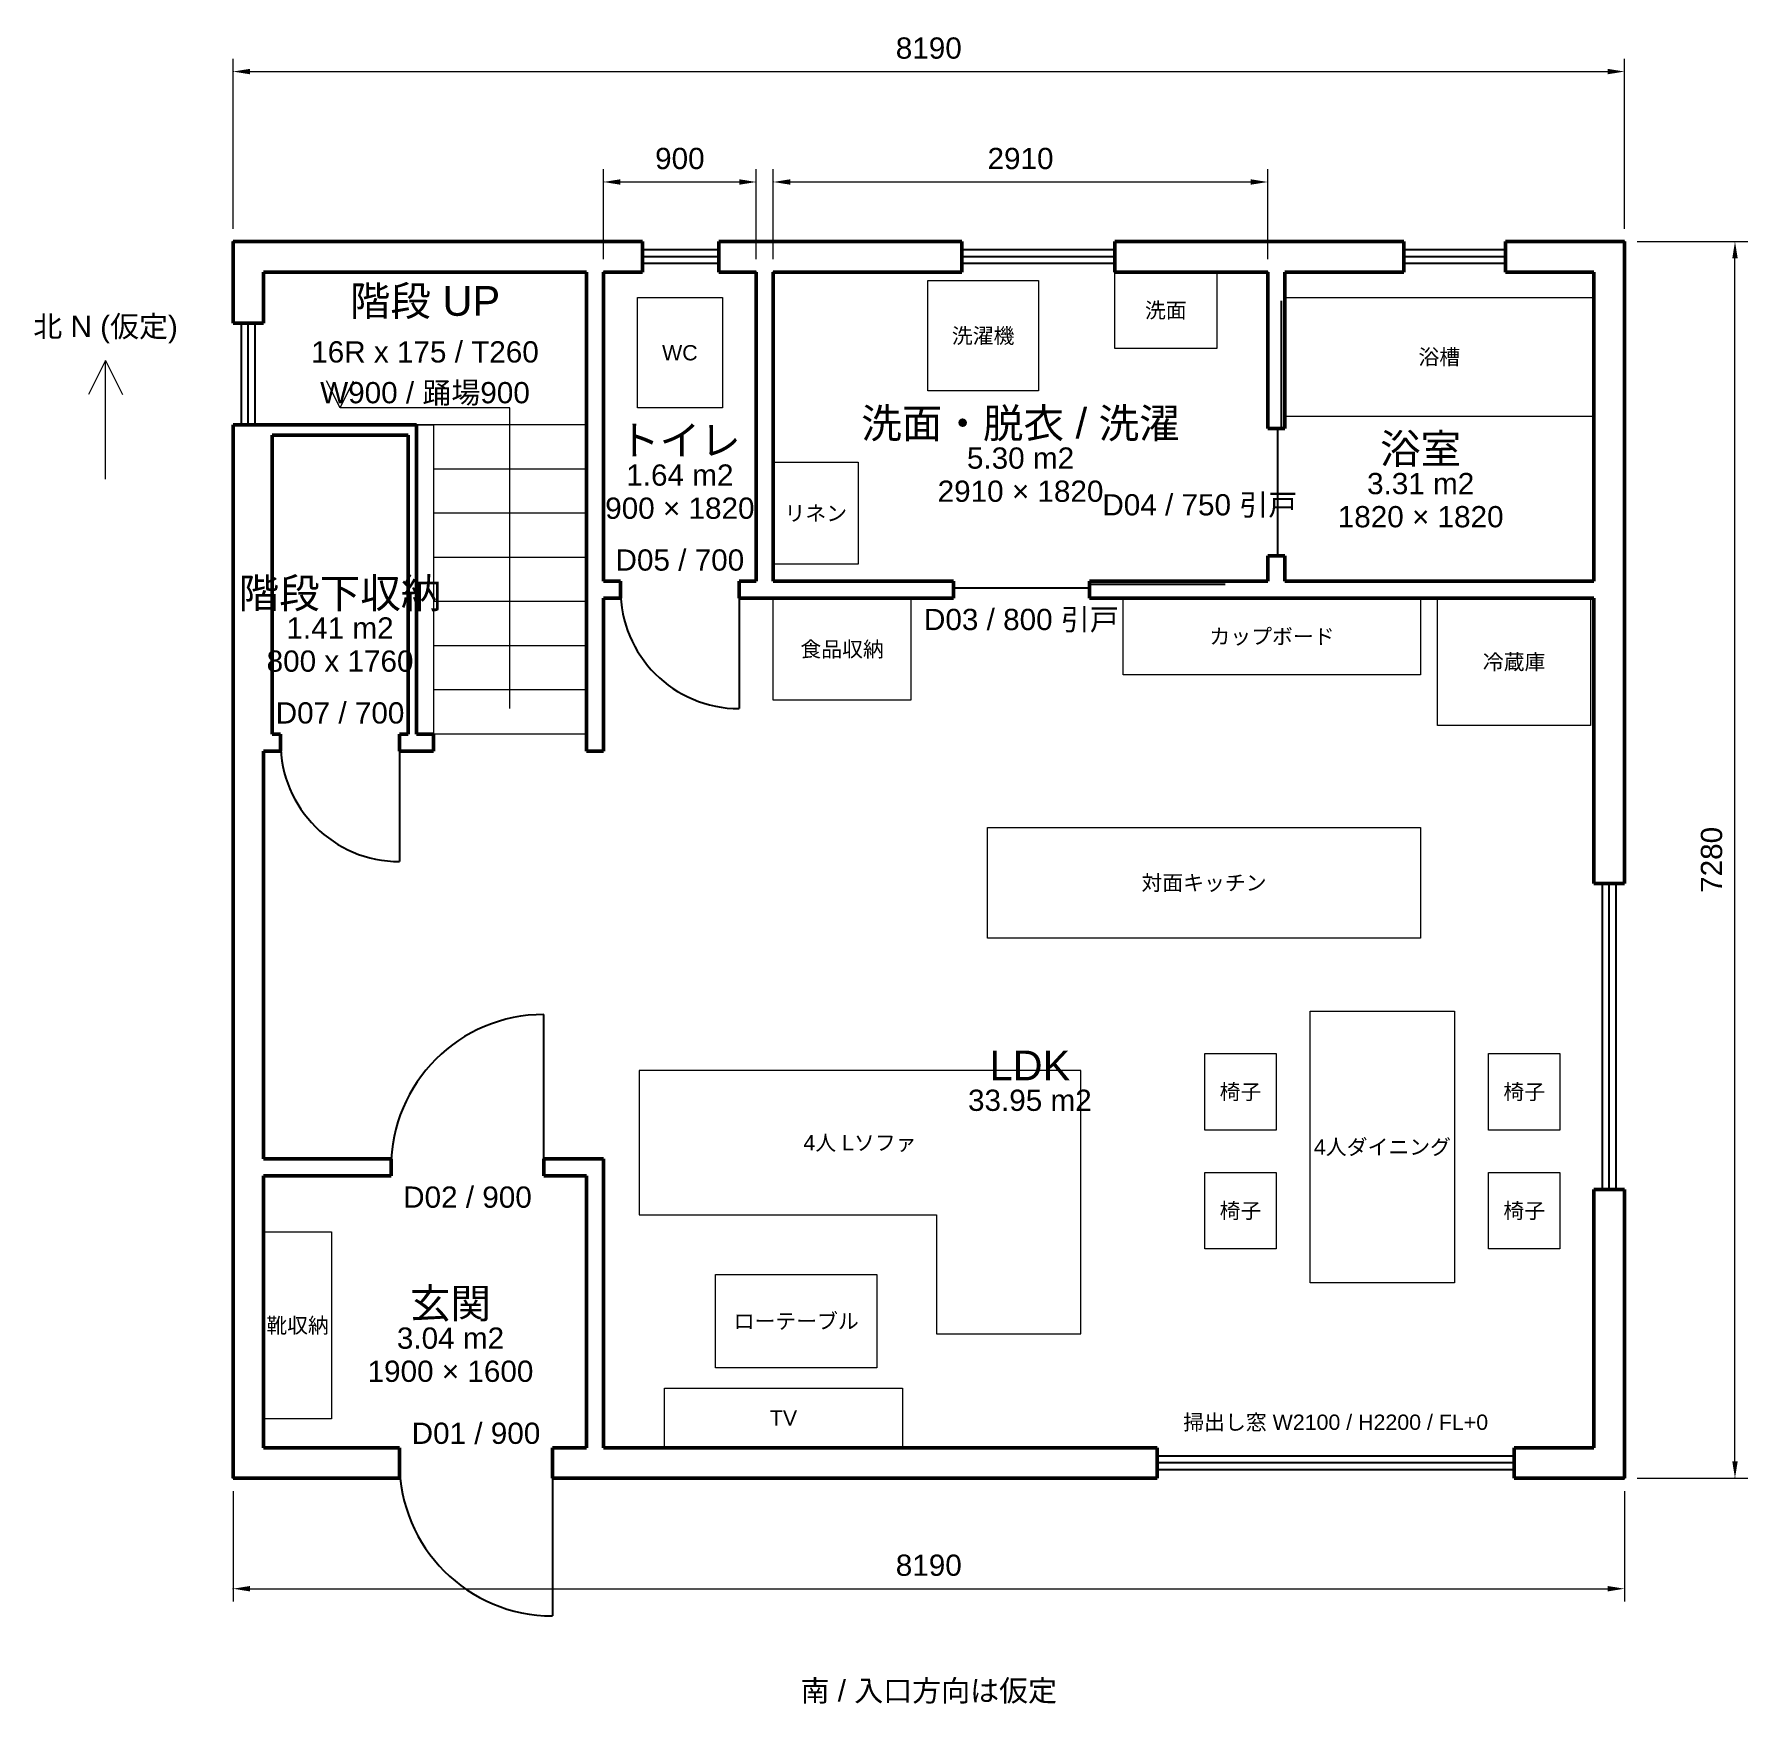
# Model space of a CAD drawing. Header units: millimetres. Extents: x -1170 to 8915, y -1327 to 8500.
import ezdxf
from ezdxf.enums import TextEntityAlignment as Align

# ---------------------------------------------------------------- set-up
doc = ezdxf.new("R2010")
doc.units = ezdxf.units.MM
for name, color, linetype, lineweight in [('D-BMK-NORT', 7, 'Continuous', 13), ('D-BYP-FIXT', 7, 'Continuous', 13), ('D-STR-DIM', 7, 'Continuous', 13), ('D-STR-DOOR', 7, 'Continuous', 25), ('D-STR-STAI', 7, 'Continuous', 13), ('D-STR-TXT', 7, 'Continuous', 13), ('D-STR-WALL', 7, 'Continuous', 50), ('D-STR-WIND', 7, 'Continuous', 25)]:
    doc.layers.add(name, color=color, linetype=linetype, lineweight=lineweight)
doc.styles.add('HOUSE_UNICODE', font='Arial Unicode.ttf')
doc.styles.add('OpenSansCondensed-Light', font='OpenSansCondensed-Light.ttf')
doc.dimstyles.new('EZDXF', dxfattribs={"dimtxt": 0.25, "dimasz": 0.175, "dimexe": 0.375, "dimexo": 0.125, "dimgap": 0.1, "dimtad": 1, "dimlfac": 100, "dimzin": 12, "dimdsep": 46, "dimtxsty": 'OpenSansCondensed-Light', "dimblk": 'ARCHTICK', "dimcen": 2.5, "dimazin": 3, "dimtfac": 0.5, "dimtmove": 2, "dimatfit": 3})

# ---------------------------------------------------------------- blocks, each defined once
blk = doc.blocks.new('_CLOSEDFILLED')
at = {"color": 0, "linetype": 'BYBLOCK'}
blk.add_solid([(-1, 0.16), (0, 0), (-1, -0.16)], dxfattribs=at)
blk = doc.blocks.new('*D1')
at = {"layer": 'D-STR-DIM', "color": 7, "lineweight": 13}
for p, q in [((0, -75), (0, -725)), ((8190, -75), (8190, -725)), ((100, -650), (8090, -650))]:
    blk.add_line(p, q, dxfattribs=at)
at = {"layer": 'D-STR-DIM'}
for p in [(0, 0), (8190, 0), (0, -650)]:
    blk.add_point(p, dxfattribs=at)
at = {"layer": 'D-STR-DIM', "color": 7, "xscale": 100, "yscale": 100, "rotation": 180}
blk.add_blockref('_CLOSEDFILLED', (0, -650), dxfattribs=at)
at = {"layer": 'D-STR-DIM', "color": 7, "xscale": 100, "yscale": 100}
blk.add_blockref('_CLOSEDFILLED', (8190, -650), dxfattribs=at)
at = {"layer": 'D-STR-DIM', "color": 7, "insert": (4095, -512.5), "char_height": 125, "attachment_point": 5, "style": 'HOUSE_UNICODE'}
blk.add_mtext('8190', dxfattribs=at)
blk = doc.blocks.new('*D2')
at = {"layer": 'D-STR-DIM', "color": 7, "lineweight": 13}
for p, q in [((3180, 7175), (3180, 7705)), ((6090, 7175), (6090, 7705)), ((3280, 7630), (5990, 7630))]:
    blk.add_line(p, q, dxfattribs=at)
at = {"layer": 'D-STR-DIM'}
for p in [(3180, 7630), (3180, 7100), (6090, 7100)]:
    blk.add_point(p, dxfattribs=at)
at = {"layer": 'D-STR-DIM', "color": 7, "xscale": 100, "yscale": 100, "rotation": 180}
blk.add_blockref('_CLOSEDFILLED', (3180, 7630), dxfattribs=at)
at = {"layer": 'D-STR-DIM', "color": 7, "xscale": 100, "yscale": 100}
blk.add_blockref('_CLOSEDFILLED', (6090, 7630), dxfattribs=at)
at = {"layer": 'D-STR-DIM', "color": 7, "insert": (4635, 7767.5), "char_height": 125, "attachment_point": 5, "style": 'HOUSE_UNICODE'}
blk.add_mtext('2910', dxfattribs=at)
blk = doc.blocks.new('*D3')
at = {"layer": 'D-STR-DIM', "color": 7, "lineweight": 13}
for p, q in [((2180, 7175), (2180, 7705)), ((3080, 7175), (3080, 7705)), ((2280, 7630), (2980, 7630))]:
    blk.add_line(p, q, dxfattribs=at)
at = {"layer": 'D-STR-DIM'}
for p in [(2180, 7630), (2180, 7100), (3080, 7100)]:
    blk.add_point(p, dxfattribs=at)
at = {"layer": 'D-STR-DIM', "color": 7, "xscale": 100, "yscale": 100, "rotation": 180}
blk.add_blockref('_CLOSEDFILLED', (2180, 7630), dxfattribs=at)
at = {"layer": 'D-STR-DIM', "color": 7, "xscale": 100, "yscale": 100}
blk.add_blockref('_CLOSEDFILLED', (3080, 7630), dxfattribs=at)
at = {"layer": 'D-STR-DIM', "color": 7, "insert": (2630, 7767.5), "char_height": 125, "attachment_point": 5, "style": 'HOUSE_UNICODE'}
blk.add_mtext('900', dxfattribs=at)
blk = doc.blocks.new('*D4')
at = {"layer": 'D-STR-DIM', "color": 7, "lineweight": 13}
for p, q in [((0, 7355), (0, 8355)), ((100, 8280), (8090, 8280)), ((8190, 7355), (8190, 8355))]:
    blk.add_line(p, q, dxfattribs=at)
at = {"layer": 'D-STR-DIM'}
for p in [(0, 8280), (0, 7280), (8190, 7280)]:
    blk.add_point(p, dxfattribs=at)
at = {"layer": 'D-STR-DIM', "color": 7, "xscale": 100, "yscale": 100, "rotation": 180}
blk.add_blockref('_CLOSEDFILLED', (0, 8280), dxfattribs=at)
at = {"layer": 'D-STR-DIM', "color": 7, "xscale": 100, "yscale": 100}
blk.add_blockref('_CLOSEDFILLED', (8190, 8280), dxfattribs=at)
at = {"layer": 'D-STR-DIM', "color": 7, "insert": (4095, 8417.5), "char_height": 125, "attachment_point": 5, "style": 'HOUSE_UNICODE'}
blk.add_mtext('8190', dxfattribs=at)
blk = doc.blocks.new('*D5')
at = {"layer": 'D-STR-DIM', "color": 7, "lineweight": 13}
for p, q in [((8265, 7280), (8915, 7280)), ((8840, 100), (8840, 7180)), ((8265, 0), (8915, 0))]:
    blk.add_line(p, q, dxfattribs=at)
at = {"layer": 'D-STR-DIM'}
for p in [(8190, 7280), (8190, 0), (8840, 0)]:
    blk.add_point(p, dxfattribs=at)
at = {"layer": 'D-STR-DIM', "color": 7, "xscale": 100, "yscale": 100}
for p, rotation in [((8840, 7280), 90), ((8840, 0), 270)]:
    blk.add_blockref('_CLOSEDFILLED', p, dxfattribs=dict(at, rotation=rotation))
at = {"layer": 'D-STR-DIM', "color": 7, "insert": (8702.5, 3640), "char_height": 125, "attachment_point": 5, "rotation": 90, "style": 'HOUSE_UNICODE'}
blk.add_mtext('7280', dxfattribs=at)

msp = doc.modelspace()

# ---------------------------------------------------------------- linework, layer by layer
at = {"layer": 'D-BMK-NORT'}
for p, q in [((-750, 6580), (-850, 6380)), ((-750, 5880), (-750, 6580)), ((-750, 6580), (-650, 6380))]:
    msp.add_line(p, q, dxfattribs=at)
at = {"layer": 'D-BYP-FIXT'}
for points in [[(5790, 6650), (5190, 6650), (5190, 7100), (5790, 7100)], [(4740, 6400), (4090, 6400), (4090, 7050), (4740, 7050)], [(2880, 6300), (2380, 6300), (2380, 6950), (2880, 6950)], [(8010, 6250), (6190, 6250), (6190, 6950), (8010, 6950)], [(3680, 5380), (3180, 5380), (3180, 5980), (3680, 5980)], [(3990, 4580), (3180, 4580), (3180, 5180), (3990, 5180)], [(6990, 4730), (5240, 4730), (5240, 5180), (6990, 5180)], [(7990, 4430), (7090, 4430), (7090, 5180), (7990, 5180)], [(6990, 3180), (4440, 3180), (4440, 3830), (6990, 3830)], [(6340, 2750), (7190, 2750), (7190, 1150), (6340, 1150)], [(6140, 2050), (5720, 2050), (5720, 2500), (6140, 2500)], [(7390, 2500), (7810, 2500), (7810, 2050), (7390, 2050)], [(4140, 850), (4990, 850), (4990, 1550), (4990, 2400), (4140, 2400), (2390, 2400), (2390, 1550), (4140, 1550)], [(6140, 1350), (5720, 1350), (5720, 1800), (6140, 1800)], [(7390, 1800), (7810, 1800), (7810, 1350), (7390, 1350)], [(580, 350), (180, 350), (180, 1450), (580, 1450)], [(2840, 650), (2840, 1200), (3790, 1200), (3790, 650)], [(3940, 530), (3940, 180), (2540, 180), (2540, 530)]]:
    msp.add_lwpolyline(points, close=True, dxfattribs=at)
at = {"layer": 'D-STR-DOOR'}
for p, q in [((6170, 6180), (6170, 6930)), ((6150, 5430), (6150, 6180)), ((5840, 5260), (5040, 5260)), ((2980, 5230), (2980, 4530)), ((5040, 5240), (4240, 5240)), ((980, 4330), (980, 3630)), ((1830, 1830), (1830, 2730)), ((1880, 90), (1880, -810))]:
    msp.add_line(p, q, dxfattribs=at)
for centre, radius, start, end in [((2980, 5230), 700, 180, 270), ((980, 4330), 700, 180, 270), ((1830, 1830), 900, 90, 180), ((1880, 90), 900, 180, 270)]:
    msp.add_arc(centre, radius, start, end, dxfattribs=at)
at = {"layer": 'D-STR-STAI'}
for p, q in [((630, 6300), (550, 6460)), ((630, 6300), (710, 6460)), ((1630, 6300), (630, 6300)), ((1630, 4530), (1630, 6300)), ((2080, 6200), (180, 6200)), ((2080, 6200), (1180, 6200)), ((2080, 5940), (1180, 5940)), ((2080, 5680), (1180, 5680)), ((2080, 5420), (1180, 5420)), ((2080, 5160), (1180, 5160)), ((2080, 4900), (1180, 4900)), ((2080, 4640), (1180, 4640)), ((2080, 4380), (1180, 4380))]:
    msp.add_line(p, q, dxfattribs=at)
msp.add_lwpolyline([(1180, 4380), (1080, 4380), (1080, 6200), (1180, 6200)], close=True, dxfattribs=at)
at = {"layer": 'D-STR-WALL'}
for p, q in [((0, 7280), (0, 6800)), ((2410, 7280), (0, 7280)), ((2410, 7100), (2410, 7280)), ((2860, 7280), (2860, 7100)), ((4290, 7280), (2860, 7280)), ((4290, 7100), (4290, 7280)), ((5190, 7280), (5190, 7100)), ((6890, 7280), (5190, 7280)), ((6890, 7100), (6890, 7280)), ((8190, 7280), (7490, 7280)), ((7490, 7280), (7490, 7100)), ((8190, 3500), (8190, 7280)), ((180, 6800), (180, 7100)), ((180, 7100), (2080, 7100)), ((2080, 7100), (2080, 4381)), ((2180, 5280), (2180, 7100)), ((2180, 7100), (2410, 7100)), ((2860, 7100), (3080, 7100)), ((3080, 7100), (3080, 5280)), ((3180, 5280), (3180, 7100)), ((3180, 7100), (4290, 7100)), ((5190, 7100), (6090, 7100)), ((6090, 7100), (6090, 6180)), ((6190, 6180), (6190, 7100)), ((6190, 7100), (6890, 7100)), ((7490, 7100), (8010, 7100)), ((8010, 7100), (8010, 5280)), ((0, 6800), (180, 6800)), ((180, 6200), (0, 6200)), ((0, 6200), (0, 0)), ((181, 6200), (180, 6200)), ((1080, 6200), (181, 6200)), ((1080, 4380), (1080, 6200)), ((6090, 6180), (6190, 6180)), ((230, 4380), (230, 6140)), ((230, 6140), (1030, 6140)), ((1030, 6140), (1030, 4380)), ((6190, 5430), (6090, 5430)), ((6090, 5430), (6090, 5280)), ((6190, 5280), (6190, 5430)), ((2280, 5280), (2180, 5280)), ((2280, 5180), (2280, 5280)), ((3080, 5280), (2980, 5280)), ((2980, 5280), (2980, 5180)), ((4240, 5280), (3180, 5280)), ((4240, 5180), (4240, 5280)), ((6090, 5280), (5040, 5280)), ((5040, 5280), (5040, 5180)), ((8010, 5280), (6190, 5280)), ((2180, 4280), (2180, 5180)), ((2180, 5180), (2280, 5180)), ((2980, 5180), (3180, 5180)), ((3180, 5180), (4240, 5180)), ((5040, 5180), (8010, 5180)), ((8010, 5180), (8010, 3500)), ((280, 4380), (230, 4380)), ((280, 4280), (280, 4380)), ((1030, 4380), (980, 4380)), ((980, 4380), (980, 4280)), ((1180, 4380), (1080, 4380)), ((1180, 4280), (1180, 4380)), ((2080, 4381), (2080, 4380)), ((2080, 4380), (2080, 4280)), ((180, 1880), (180, 4280)), ((180, 4280), (280, 4280)), ((980, 4280), (1180, 4280)), ((2080, 4280), (2180, 4280)), ((8010, 3500), (8190, 3500)), ((930, 1880), (180, 1880)), ((930, 1780), (930, 1880)), ((2180, 1880), (1830, 1880)), ((1830, 1880), (1830, 1780)), ((2180, 180), (2180, 1880)), ((180, 180), (180, 1780)), ((180, 1780), (930, 1780)), ((1830, 1780), (2080, 1780)), ((2080, 1780), (2080, 180)), ((8190, 1700), (8010, 1700)), ((8010, 1700), (8010, 180)), ((8190, 0), (8190, 1700)), ((980, 180), (180, 180)), ((980, 0), (980, 180)), ((2080, 180), (1880, 180)), ((1880, 180), (1880, 0)), ((5440, 180), (2180, 180)), ((5440, 0), (5440, 180)), ((8010, 180), (7540, 180)), ((7540, 180), (7540, 0)), ((0, 0), (980, 0)), ((1880, 0), (5440, 0)), ((7540, 0), (8190, 0))]:
    msp.add_line(p, q, dxfattribs=at)
at = {"layer": 'D-STR-WIND'}
for p, q in [((2860, 7230), (2410, 7230)), ((2860, 7190), (2410, 7190)), ((5190, 7230), (4290, 7230)), ((5190, 7190), (4290, 7190)), ((7490, 7230), (6890, 7230)), ((7490, 7190), (6890, 7190)), ((2860, 7150), (2410, 7150)), ((5190, 7150), (4290, 7150)), ((7490, 7150), (6890, 7150)), ((50, 6200), (50, 6800)), ((90, 6200), (90, 6800)), ((130, 6200), (130, 6800)), ((8060, 1700), (8060, 3500)), ((8100, 1700), (8100, 3500)), ((8140, 1700), (8140, 3500)), ((7540, 130), (5440, 130)), ((7540, 90), (5440, 90)), ((7540, 50), (5440, 50))]:
    msp.add_line(p, q, dxfattribs=at)

# ---------------------------------------------------------------- texts
at = {"layer": 'D-STR-TXT', "style": 'HOUSE_UNICODE'}
for s, height, p in [('階段 UP', 175, (1130, 6930)), ('北 N (仮定)', 125, (-750, 6780)), ('洗面', 90, (5490, 6875)), ('洗濯機', 90, (4415, 6725)), ('16R x 175 / T260', 125, (1130, 6630)), ('WC', 90, (2630, 6625)), ('浴槽', 90, (7100, 6600)), ('W900 / 踊場900', 125, (1130, 6390)), ('洗面・脱衣 / 洗濯', 175, (4635, 6210)), ('トイレ', 175, (2630, 6110)), ('浴室', 175, (6990, 6060)), ('5.30 m2', 125, (4635, 6005)), ('1.64 m2', 125, (2630, 5905)), ('2910 × 1820', 125, (4635, 5810)), ('3.31 m2', 125, (6990, 5855)), ('900 × 1820', 125, (2630, 5710)), ('D04 / 750 引戸', 125, (5690, 5730)), ('リネン', 90, (3430, 5680)), ('1820 × 1820', 125, (6990, 5660)), ('D05 / 700', 125, (2630, 5405)), ('階段下収納', 175, (630, 5210)), ('1.41 m2', 125, (630, 5005)), ('D03 / 800 引戸', 125, (4640, 5055)), ('カップボード', 90, (6115, 4955)), ('800 x 1760', 125, (630, 4810)), ('食品収納', 90, (3585, 4880)), ('冷蔵庫', 90, (7540, 4805)), ('D07 / 700', 125, (630, 4505)), ('対面キッチン', 90, (5715, 3505)), ('LDK', 175, (4690, 2430)), ('椅子', 90, (5930, 2275)), ('椅子', 90, (7600, 2275)), ('33.95 m2', 125, (4690, 2225)), ('4人 Lソファ', 90, (3690, 1975)), ('4人ダイニング', 90, (6765, 1950)), ('D02 / 900', 125, (1380, 1655)), ('椅子', 90, (5930, 1575)), ('椅子', 90, (7600, 1575)), ('玄関', 175, (1280, 1030)), ('靴収納', 90, (380, 900)), ('ローテーブル', 90, (3315, 925)), ('3.04 m2', 125, (1280, 825)), ('1900 × 1600', 125, (1280, 630)), ('D01 / 900', 125, (1430, 265)), ('TV', 90, (3240, 355)), ('掃出し窓 W2100 / H2200 / FL+0', 90, (6490, 330)), ('南 / 入口方向は仮定', 125, (4095, -1250))]:
    msp.add_text(s, height=height, dxfattribs=at).set_placement(p, align=Align.MIDDLE_CENTER)

# ---------------------------------------------------------------- dimensions: what is measured, and where the dimension line sits
at = {"layer": 'D-STR-DIM'}
for base, p1, p2, picture, middle in [((0, 8280), (0, 7280), (8190, 7280), '*D4', (4095, 8417.5)), ((2180, 7630), (2180, 7100), (3080, 7100), '*D3', (2630, 7767.5)), ((3180, 7630), (3180, 7100), (6090, 7100), '*D2', (4635, 7767.5)), ((0, -650), (0, 0), (8190, 0), '*D1', (4095, -512.5))]:
    dim = msp.add_linear_dim(base=base, p1=p1, p2=p2, dimstyle='EZDXF', override={"dimtxt": 125, "dimasz": 100, "dimexe": 75, "dimexo": 75, "dimgap": 75, "dimtad": 1, "dimdec": 0, "dimlfac": 1, "dimlunit": 2, "dimtxsty": 'HOUSE_UNICODE', "dimclrd": 7, "dimclre": 7, "dimclrt": 7, "dimlwd": 13, "dimlwe": 13}, dxfattribs=at)
    dim.commit()
    dim.dimension.update_dxf_attribs({"geometry": picture, "text_midpoint": middle})
dim = msp.add_linear_dim(base=(8840, 0), p1=(8190, 0), p2=(8190, 7280), angle=90, dimstyle='EZDXF', override={"dimtxt": 125, "dimasz": 100, "dimexe": 75, "dimexo": 75, "dimgap": 75, "dimtad": 1, "dimdec": 0, "dimlfac": 1, "dimlunit": 2, "dimtxsty": 'HOUSE_UNICODE', "dimclrd": 7, "dimclre": 7, "dimclrt": 7, "dimlwd": 13, "dimlwe": 13}, dxfattribs=at)
dim.commit()
dim.dimension.update_dxf_attribs({"geometry": '*D5', "text_midpoint": (8702.5, 3640)})

doc.saveas('drawing.dxf')
